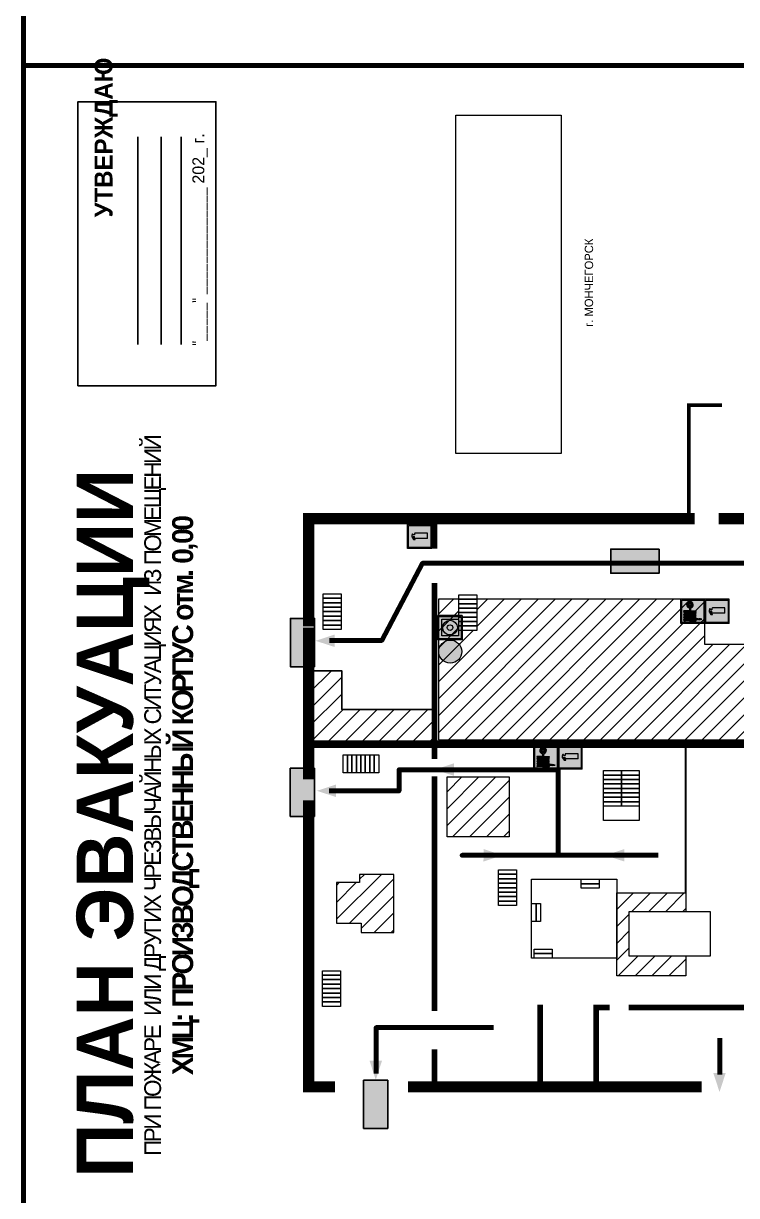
# Model space of a CAD drawing. Header units: millimetres. Extents: x 13114 to 67229, y 22859 to 38520.
# Drawn here: x 19339.7 to 19578.2, y 30519.3 to 30911.3 of the extents above; entities that cross this region are included whole.
import ezdxf

# ---------------------------------------------------------------- set-up
doc = ezdxf.new("R2010")
doc.units = ezdxf.units.MM
doc.linetypes.add('{ Wide Dash }', pattern=[12, 4, -2, 4, -2])
doc.layers.add('План_Штампы', color=7, linetype='Continuous')
doc.styles.add('обычный', font='arial.ttf')
picture_1 = doc.add_image_def('image1.jpg', size_in_pixel=(337, 105))
pattern_1 = [(225, (41576.642, 40467.0714), (2.8287807, -2.8287807), [])]

# ---------------------------------------------------------------- blocks, each defined once
blk = doc.blocks.new('A$C32E8229D')
at = {"true_color": 0xffffff}
blk.add_hatch(color=7, dxfattribs=at).paths.add_polyline_path([(0, 0), (0, -8), (16, -8), (16, 0)])
h = blk.add_hatch(color=126)
h.paths.add_polyline_path([(0.2, -0.2), (15.8, -0.2), (15.8, -7.8), (0.2, -7.8)])
h.paths.add_polyline_path([(13.49, -2.05), (12.08, -2.05), (11.37, -2.63, 0.162397), (11.29, -2.84), (11.29, -3.63), (10.35, -3.63), (10.35, -4.05), (11.68, -4.05), (11.68, -3.48), (12.26, -4.28), (11.29, -5.1), (11.29, -6.78), (11.85, -6.78), (11.85, -5.44), (12.8, -4.64), (12.8, -5.94), (14.46, -5.94), (14.46, -5.39), (13.45, -5.39), (13.45, -3.97), (12.46, -2.59), (13.15, -2.59), (13.69, -3.34), (14.18, -3)], flags=16)
h.paths.add_polyline_path([(10.74, -1.82, 1), (11.8, -1.82, 1)], flags=16)
h.paths.add_polyline_path([(9.39, -3.59), (5.99, -3.59), (6.56, -3.03), (5.91, -3.03), (5.1, -3.83), (5.91, -4.64), (6.56, -4.64), (5.99, -4.09), (9.39, -4.09)], flags=16)
h.paths.add_polyline_path([(4.29, -1.08), (1.72, -1.08), (1.72, -6.6), (4.29, -6.6)], flags=16)
at = {"color": 126}
blk.add_lwpolyline([(16, -8), (0, -8), (0, 0), (16, 0)], close=True, dxfattribs=at)
blk = doc.blocks.new('A$C54414219')
at = {"true_color": 0xffffff}
h = blk.add_hatch(color=7, dxfattribs=at)
h.paths.add_polyline_path([(2.39, -9.45), (2.39, -18.3), (11.23, -18.3), (11.23, -9.45)], flags=0)
h.paths.add_polyline_path([(10.71, -13.87, -1), (2.92, -13.87, -1)], flags=0)
h.paths.add_polyline_path([(8.3, -13.87, -1), (5.33, -13.87, -1)], flags=0)
h.paths.add_polyline_path([(0.41, -7.47), (0.41, -20.27), (13.21, -20.27), (13.21, -7.47)])
h.paths.add_polyline_path([(0.92, -19.77), (12.71, -19.77), (12.71, -7.98), (0.92, -7.98)], flags=16)
h.paths.add_polyline_path([(11.23, -9.45), (11.23, -18.3), (2.39, -18.3), (2.39, -9.45)], flags=0)
at = {"lineweight": 5}
h = blk.add_hatch(color=242, dxfattribs=at)
h.paths.add_polyline_path([(12.71, -7.98), (0.92, -7.98), (0.92, -19.77), (12.71, -19.77)])
h.paths.add_polyline_path([(11.23, -18.3), (2.39, -18.3), (2.39, -9.45), (11.23, -9.45)], flags=16)
h.paths.add_polyline_path([(10.71, -13.87, -1), (2.92, -13.87, -1)], flags=0)
h.paths.add_polyline_path([(8.3, -13.87, -1), (5.33, -13.87, -1)], flags=0)
at = {"true_color": 0xffffff}
h = blk.add_hatch(color=7, dxfattribs=at)
h.paths.add_polyline_path([(2.39, -9.45), (2.39, -18.3), (11.23, -18.3), (11.23, -9.45)])
h.paths.add_polyline_path([(10.71, -13.87, -1), (2.92, -13.87, -1)], flags=16)
h.paths.add_polyline_path([(8.3, -13.87, -1), (5.33, -13.87, -1)], flags=0)
at = {"lineweight": 5}
h = blk.add_hatch(color=242, dxfattribs=at)
h.paths.add_polyline_path([(2.92, -13.87, 1), (10.71, -13.87, 1)])
h.paths.add_polyline_path([(8.3, -13.87, -1), (5.33, -13.87, -1)], flags=16)
at = {"color": 242, "lineweight": 5}
for p, q in [((0.41, -20.27), (0.41, -7.47)), ((0.41, -7.47), (13.21, -7.47)), ((0.41, -7.47), (13.21, -7.47)), ((13.21, -20.27), (13.21, -7.47)), ((0.41, -20.27), (13.21, -20.27))]:
    blk.add_line(p, q, dxfattribs=at)
for points in [[(0.92, -7.98), (12.71, -7.98), (12.71, -19.77), (0.92, -19.77)], [(2.39, -9.45), (11.23, -9.45), (11.23, -18.3), (2.39, -18.3)]]:
    blk.add_lwpolyline(points, close=True, dxfattribs=at)
for radius in [3.89, 1.49]:
    blk.add_circle((6.81, -13.87), radius, dxfattribs=at)
blk = doc.blocks.new('A$C7B8C2D5B')
at = {"lineweight": 0}
h = blk.add_hatch(color=5, dxfattribs=at)
h.dxf.hatch_style = 1
h.paths.add_polyline_path([(1.4, -3.02, 1), (-2.11, -3.02, 1)])
at = {"color": 5, "lineweight": 0}
blk.add_circle((-0.36, -3.02), 1.75, dxfattribs=at)
blk = doc.blocks.new('A$C7B4425F7')
at = {"true_color": 0xffffff}
blk.add_hatch(color=7, dxfattribs=at).paths.add_polyline_path([(0, 0), (-16, 0), (-16, -8), (0, -8)])
h = blk.add_hatch(color=126)
h.paths.add_polyline_path([(-0.2, -0.2), (-15.8, -0.2), (-15.8, -7.8), (-0.2, -7.8)])
h.paths.add_polyline_path([(-11.76, -2.03), (-11.76, -3.66), (-11.17, -3.66, -0.568275), (-11.17, -6.18), (-12.58, -6.18), (-12.58, -2.03)], flags=16)
h.paths.add_polyline_path([(-13.33, -4.12, -0.495768), (-13.59, -6.18), (-15.03, -6.18), (-15.03, -2.03), (-13.59, -2.03, -0.487973)], flags=16)
h.paths.add_polyline_path([(-10.25, -2.03), (-9.48, -2.03), (-9.48, -6.18), (-10.25, -6.18)], flags=16)
h.paths.add_polyline_path([(-13.84, -3.69), (-14.24, -3.69), (-14.24, -3.03), (-13.9, -3.03, -0.692621)], flags=0)
h.paths.add_polyline_path([(-9.15, -2.03), (-8.4, -2.03), (-8.04, -3.07), (-7.68, -2.03), (-6.93, -2.03), (-7.64, -4.1), (-6.93, -6.18), (-7.68, -6.18), (-8.04, -5.14), (-8.4, -6.18), (-9.15, -6.18), (-8.44, -4.1)], flags=16)
h.paths.add_polyline_path([(-11.76, -4.46), (-11.42, -4.46, -0.692621), (-11.36, -5.12), (-11.76, -5.12)], flags=0)
h.paths.add_polyline_path([(-13.9, -5.2), (-14.24, -5.2), (-14.24, -4.55), (-13.84, -4.55, -0.708038)], flags=0)
edge = h.paths.add_edge_path(flags=16)
edge.add_ellipse((-5.51, -4.08), major_axis=(0, 2.05), ratio=0.586184, start_angle=0, end_angle=360)
edge = h.paths.add_edge_path(flags=0)
edge.add_ellipse((-5.51, -4.08), major_axis=(0, 1.14), ratio=0.454828, start_angle=0, end_angle=360)
h.paths.add_polyline_path([(-4.13, -4.96, 0.377264), (-3.48, -4.52, 0.0555), (-3.16, -2.03), (-1.66, -2.03), (-1.66, -4.96), (-0.96, -4.96), (-0.96, -7.01), (-1.75, -7.01), (-1.75, -6.18), (-3.3, -6.18), (-3.3, -7.02), (-4.13, -7.02)], flags=16)
h.paths.add_polyline_path([(-2.73, -2.91), (-2.28, -2.91), (-2.28, -4.96), (-3.05, -4.96, 0.079136)], flags=0)
at = {"color": 126}
blk.add_lwpolyline([(-16, -8), (0, -8), (0, 0), (-16, 0)], close=True, dxfattribs=at)
blk = doc.blocks.new('A$C3AD82952')
at = {"true_color": 0xf5f5ff}
h = blk.add_hatch(color=7, dxfattribs=at)
h.dxf.hatch_style = 1
h.paths.add_polyline_path([(8.21, 8.73, 0.414214), (7.89, 9.05), (7.22, 9.05), (7.22, 9.92), (7.59, 9.92, 1), (7.57, 10.36), (7.22, 10.36), (7.22, 10.6), (6.43, 10.6), (6.43, 10.36), (6.01, 10.36), (4.74, 9.59), (4.74, 8.69), (4.98, 8.73), (4.98, 9.26), (6.12, 9.91), (6.43, 9.91), (6.43, 9.05), (5.76, 9.05, 0.414214), (5.44, 8.73), (5.44, 2.2), (8.21, 2.2)], flags=0)
h.paths.add_polyline_path([(12.8, 12.8), (0, 12.8), (0, 0), (12.8, 0)])
h.paths.add_polyline_path([(0.51, 12.29), (12.29, 12.29), (12.29, 0.51), (0.51, 0.51)], flags=16)
h.paths.add_polyline_path([(4.74, 9.59), (6.01, 10.36), (6.43, 10.36), (6.43, 10.6), (7.22, 10.6), (7.22, 10.36), (7.59, 10.36, -0.94586), (7.59, 9.92), (7.22, 9.92), (7.22, 9.05), (7.89, 9.05, -0.414214), (8.21, 8.73), (8.21, 2.2), (5.44, 2.2), (5.44, 8.73, -0.414214), (5.76, 9.05), (6.43, 9.05), (6.43, 9.91), (6.12, 9.91), (4.98, 9.26), (4.98, 8.73), (4.74, 8.69)], flags=0)
h = blk.add_hatch(color=242)
h.dxf.hatch_style = 1
h.paths.add_polyline_path([(12.29, 12.29), (0.51, 12.29), (0.51, 0.51), (12.29, 0.51)])
h.paths.add_polyline_path([(4.74, 8.69), (4.74, 9.59), (6.01, 10.36), (6.43, 10.36), (6.43, 10.6), (7.22, 10.6), (7.22, 10.36), (7.59, 10.36, -0.94586), (7.59, 9.92), (7.22, 9.92), (7.22, 9.05), (7.89, 9.05, -0.414214), (8.21, 8.73), (8.21, 2.2), (5.44, 2.2), (5.44, 8.73, -0.414214), (5.76, 9.05), (6.43, 9.05), (6.43, 9.91), (6.12, 9.91), (4.98, 9.26), (4.98, 8.73)], flags=16)
h = blk.add_hatch(color=7, dxfattribs=at)
h.dxf.hatch_style = 1
h.paths.add_polyline_path([(8.21, 8.73, 0.414214), (7.89, 9.05), (7.22, 9.05), (7.22, 9.92), (7.59, 9.92, 1), (7.57, 10.36), (7.22, 10.36), (7.22, 10.6), (6.43, 10.6), (6.43, 10.36), (6.01, 10.36), (4.74, 9.59), (4.74, 8.69), (4.98, 8.73), (4.98, 9.26), (6.12, 9.91), (6.43, 9.91), (6.43, 9.05), (5.76, 9.05, 0.414214), (5.44, 8.73), (5.44, 2.2), (8.21, 2.2)])
at = {"color": 242, "lineweight": 5}
for p, q in [((0, 0), (0, 12.8)), ((0, 12.8), (12.8, 12.8)), ((12.8, 0), (12.8, 12.8)), ((6.01, 10.36), (4.74, 9.59)), ((4.74, 9.59), (4.74, 8.69)), ((4.74, 8.69), (4.98, 8.73)), ((4.98, 9.26), (6.12, 9.91)), ((4.98, 8.73), (4.98, 9.26)), ((5.44, 2.2), (5.44, 8.73)), ((5.76, 9.05), (6.43, 9.05)), ((6.01, 10.36), (6.43, 10.36)), ((6.12, 9.91), (6.43, 9.91)), ((7.22, 10.6), (6.43, 10.6)), ((6.43, 10.6), (6.43, 10.36)), ((6.43, 9.91), (6.43, 9.05)), ((7.22, 10.36), (7.22, 10.6)), ((7.59, 10.36), (7.22, 10.36)), ((7.22, 9.05), (7.22, 9.92)), ((7.59, 9.92), (7.22, 9.92)), ((7.89, 9.05), (7.22, 9.05)), ((8.21, 2.2), (8.21, 8.73)), ((0, 0), (12.8, 0)), ((5.44, 2.2), (8.21, 2.2))]:
    blk.add_line(p, q, dxfattribs=at)
blk.add_lwpolyline([(0.51, 12.29), (12.29, 12.29), (12.29, 0.51), (0.51, 0.51)], close=True, dxfattribs=at)
for centre, radius, start, end in [((5.76, 8.73), 0.32, 90, 180), ((7.58, 10.14), 0.223, 273.18746, 86.81254), ((7.89, 8.73), 0.32, 0, 90)]:
    blk.add_arc(centre, radius, start, end, dxfattribs=at)
blk = doc.blocks.new('A$C37112FD5')
at = {"true_color": 0xf5f5ff}
h = blk.add_hatch(color=7, dxfattribs=at)
h.dxf.hatch_style = 1
h.paths.add_polyline_path([(12.8, -7.4), (0, -7.4), (0, -20.2), (12.8, -20.2)])
h.paths.add_polyline_path([(12.29, -7.91), (12.29, -19.69), (0.51, -19.69), (0.51, -7.91)], flags=16)
h.paths.add_polyline_path([(4.98, -9.04, -0.42597), (5.17, -9.22), (5.17, -12.25), (5.17, -15.29, -0.432244), (4.98, -15.47), (4.83, -15.47, -0.42597), (4.64, -15.29), (4.64, -12.25), (4.64, -9.22, -0.432244), (4.83, -9.04)], flags=0)
h.paths.add_polyline_path([(4.28, -9.22), (4.28, -12.25), (4.28, -15.29, -0.432244), (4.09, -15.47), (3.94, -15.47, -0.42597), (3.75, -15.29), (3.75, -12.25), (3.75, -9.22, -0.432244), (3.94, -9.04), (4.09, -9.04, -0.42597)], flags=0)
h.paths.add_polyline_path([(5.72, -9.04), (5.87, -9.04, -0.42597), (6.06, -9.22), (6.06, -12.25), (6.06, -15.29, -0.432244), (5.87, -15.47), (5.72, -15.47, -0.42597), (5.53, -15.29), (5.53, -12.25), (5.53, -9.22, -0.432244)], flags=0)
h.paths.add_polyline_path([(6.42, -8.9), (6.5, -8.9, -0.42597), (6.69, -9.08), (6.69, -12.03), (8.21, -12.03, -15.824349), (8.21, -12.47), (6.69, -12.47), (6.69, -15.42, -0.432244), (6.5, -15.6), (6.42, -15.6)], flags=0)
h.paths.add_polyline_path([(3.39, -9.22), (3.39, -12.25), (3.39, -15.29, -0.432244), (3.2, -15.47), (3.05, -15.47, -0.42597), (2.85, -15.29), (2.85, -12.25), (2.85, -9.22, -0.432244), (3.05, -9.04), (3.2, -9.04, -0.42597)], flags=0)
h.paths.add_polyline_path([(2.5, -9.22), (2.5, -16.71), (1.96, -16.71), (1.96, -9.22, -0.432244), (2.15, -9.04), (2.31, -9.04, -0.42597)], flags=0)
h.paths.add_polyline_path([(1.61, -8.9), (1.61, -15.6), (1.57, -15.6, -0.42597), (1.37, -15.42), (1.37, -12.03), (1.37, -9.09, -0.432244), (1.57, -8.9)], flags=0)
h.paths.add_polyline_path([(9.76, -10.81), (9.76, -12.03), (8.49, -12.03, -0.336371)], flags=0)
h.paths.add_polyline_path([(8.49, -12.47), (9.76, -12.47), (9.76, -13.7, -0.336371)], flags=0)
h.paths.add_polyline_path([(10.11, -10.81, -0.336371), (11.38, -12.03), (10.11, -12.03)], flags=0)
h.paths.add_polyline_path([(10.11, -12.47), (11.38, -12.47, -0.336371), (10.11, -13.7)], flags=0)
h.paths.add_polyline_path([(2.5, -16.84), (2.5, -17.05), (1.97, -17.05), (1.97, -16.84)], flags=0)
h.paths.add_polyline_path([(2.5, -17.24, -0.033778), (2.24, -18.6, -0.033778), (1.97, -17.24)], flags=0)
h = blk.add_hatch(color=242)
h.dxf.hatch_style = 1
h.paths.add_polyline_path([(12.29, -7.91), (0.51, -7.91), (0.51, -19.69), (12.29, -19.69)])
h.paths.add_polyline_path([(6.42, -15.6), (6.42, -8.9), (6.5, -8.9, -0.42597), (6.69, -9.08), (6.69, -12.03), (8.21, -12.03, -15.824349), (8.21, -12.47), (6.69, -12.47), (6.69, -15.42, -0.432244), (6.5, -15.6)], flags=16)
h.paths.add_polyline_path([(5.87, -15.47), (5.72, -15.47, -0.42597), (5.53, -15.29), (5.53, -12.25), (5.53, -9.22, -0.432244), (5.72, -9.04), (5.87, -9.04, -0.42597), (6.06, -9.22), (6.06, -12.25), (6.06, -15.29, -0.432244)], flags=16)
h.paths.add_polyline_path([(4.98, -15.47), (4.83, -15.47, -0.42597), (4.64, -15.29), (4.64, -12.25), (4.64, -9.22, -0.432244), (4.83, -9.04), (4.98, -9.04, -0.42597), (5.17, -9.22), (5.17, -12.25), (5.17, -15.29, -0.432244)], flags=16)
h.paths.add_polyline_path([(4.09, -15.47), (3.94, -15.47, -0.42597), (3.75, -15.29), (3.75, -12.25), (3.75, -9.22, -0.432244), (3.94, -9.04), (4.09, -9.04, -0.42597), (4.28, -9.22), (4.28, -12.25), (4.28, -15.29, -0.432244)], flags=16)
h.paths.add_polyline_path([(3.2, -15.47), (3.05, -15.47, -0.42597), (2.85, -15.29), (2.85, -12.25), (2.85, -9.22, -0.432244), (3.05, -9.04), (3.2, -9.04, -0.42597), (3.39, -9.22), (3.39, -12.25), (3.39, -15.29, -0.432244)], flags=16)
h.paths.add_polyline_path([(2.5, -17.05), (1.97, -17.05), (1.97, -16.84), (2.5, -16.84)], flags=16)
h.paths.add_polyline_path([(2.5, -17.24, -0.033778), (2.24, -18.6, -0.033778), (1.97, -17.24)], flags=16)
h.paths.add_polyline_path([(2.5, -16.71), (1.96, -16.71), (1.96, -9.22, -0.432244), (2.15, -9.04), (2.31, -9.04, -0.42597), (2.5, -9.22)], flags=16)
h.paths.add_polyline_path([(1.61, -15.6), (1.57, -15.6, -0.42597), (1.37, -15.42), (1.37, -12.03), (1.37, -9.09, -0.432244), (1.57, -8.9), (1.61, -8.9)], flags=16)
h.paths.add_polyline_path([(8.49, -12.47), (9.76, -12.47), (9.76, -13.7, -0.336371)], flags=0)
h.paths.add_polyline_path([(10.11, -13.7), (10.11, -12.47), (11.38, -12.47, -0.336371)], flags=0)
h.paths.add_polyline_path([(8.49, -12.03, -0.336371), (9.76, -10.81), (9.76, -12.03)], flags=0)
h.paths.add_polyline_path([(10.11, -12.03), (10.11, -10.81, -0.336371), (11.38, -12.03)], flags=0)
h = blk.add_hatch(color=7, dxfattribs=at)
h.dxf.hatch_style = 1
h.paths.add_polyline_path([(1.61, -8.9), (1.57, -8.9, 0.432244), (1.37, -9.09), (1.37, -12.03), (1.37, -15.42, 0.42597), (1.57, -15.6), (1.61, -15.6)])
h.paths.add_polyline_path([(2.5, -9.22, 0.42597), (2.31, -9.04), (2.15, -9.04, 0.432244), (1.96, -9.22), (1.96, -16.71), (2.5, -16.71)])
h.paths.add_polyline_path([(2.5, -16.84), (1.97, -16.84), (1.97, -17.05), (2.5, -17.05)])
h.paths.add_polyline_path([(2.5, -17.24), (1.97, -17.24, 0.033778), (2.24, -18.6, 0.033778)])
h.paths.add_polyline_path([(3.39, -12.25), (3.39, -9.22, 0.42597), (3.2, -9.04), (3.05, -9.04, 0.432244), (2.85, -9.22), (2.85, -12.25), (2.85, -15.29, 0.42597), (3.05, -15.47), (3.2, -15.47, 0.432244), (3.39, -15.29)])
h.paths.add_polyline_path([(4.28, -12.25), (4.28, -9.22, 0.42597), (4.09, -9.04), (3.94, -9.04, 0.432244), (3.75, -9.22), (3.75, -12.25), (3.75, -15.29, 0.42597), (3.94, -15.47), (4.09, -15.47, 0.432244), (4.28, -15.29)])
h.paths.add_polyline_path([(5.17, -12.25), (5.17, -9.22, 0.42597), (4.98, -9.04), (4.83, -9.04, 0.432244), (4.64, -9.22), (4.64, -12.25), (4.64, -15.29, 0.42597), (4.83, -15.47), (4.98, -15.47, 0.432244), (5.17, -15.29)])
h.paths.add_polyline_path([(6.06, -12.25), (6.06, -9.22, 0.42597), (5.87, -9.04), (5.72, -9.04, 0.432244), (5.53, -9.22), (5.53, -12.25), (5.53, -15.29, 0.42597), (5.72, -15.47), (5.87, -15.47, 0.432244), (6.06, -15.29)])
h.paths.add_polyline_path([(6.69, -12.47), (8.21, -12.47, 15.824349), (8.21, -12.03), (6.69, -12.03), (6.69, -9.08, 0.42597), (6.5, -8.9), (6.42, -8.9), (6.42, -15.6), (6.5, -15.6, 0.432244), (6.69, -15.42)])
h.paths.add_polyline_path([(8.49, -12.47), (9.76, -12.47), (9.76, -13.7, -0.336371)], flags=16)
h.paths.add_polyline_path([(8.49, -12.03, -0.336371), (9.76, -10.81), (9.76, -12.03)], flags=16)
h.paths.add_polyline_path([(10.11, -12.47), (11.38, -12.47, -0.336371), (10.11, -13.7)], flags=16)
h.paths.add_polyline_path([(10.11, -12.03), (10.11, -10.81, -0.336371), (11.38, -12.03)], flags=16)
h = blk.add_hatch(color=242)
h.dxf.hatch_style = 1
h.paths.add_polyline_path([(9.76, -10.81, 0.336371), (8.49, -12.03), (9.76, -12.03)])
h.paths.add_polyline_path([(10.11, -10.81), (10.11, -12.03), (11.38, -12.03, 0.336371)])
h.paths.add_polyline_path([(11.38, -12.47), (10.11, -12.47), (10.11, -13.7, 0.336371)])
h.paths.add_polyline_path([(9.76, -12.47), (8.49, -12.47, 0.336371), (9.76, -13.7)])
at = {"color": 242, "lineweight": 5}
for p, q in [((0, -20.2), (0, -7.4)), ((0, -7.4), (12.8, -7.4)), ((1.37, -12.03), (1.37, -9.08)), ((1.37, -12.03), (1.37, -15.42)), ((1.57, -8.9), (1.61, -8.9)), ((1.61, -8.9), (1.61, -15.6)), ((1.96, -16.71), (1.96, -9.22)), ((2.15, -9.04), (2.31, -9.04)), ((2.5, -16.71), (2.5, -9.22)), ((2.85, -12.25), (2.85, -9.22)), ((2.85, -12.25), (2.85, -15.29)), ((3.05, -9.04), (3.2, -9.04)), ((3.39, -12.25), (3.39, -9.22)), ((3.39, -12.25), (3.39, -15.29)), ((3.75, -12.25), (3.75, -9.22)), ((3.75, -12.25), (3.75, -15.29)), ((3.94, -9.04), (4.09, -9.04)), ((4.28, -12.25), (4.28, -9.22)), ((4.28, -12.25), (4.28, -15.29)), ((4.64, -12.25), (4.64, -9.22)), ((4.64, -12.25), (4.64, -15.29)), ((4.83, -9.04), (4.98, -9.04)), ((5.17, -12.25), (5.17, -9.22)), ((5.17, -12.25), (5.17, -15.29)), ((5.53, -12.25), (5.53, -9.22)), ((5.53, -12.25), (5.53, -15.29)), ((5.72, -9.04), (5.87, -9.04)), ((6.06, -12.25), (6.06, -9.22)), ((6.06, -12.25), (6.06, -15.29)), ((6.42, -8.9), (6.42, -15.6)), ((6.5, -8.9), (6.42, -8.9)), ((6.69, -12.03), (6.69, -9.08)), ((8.21, -12.03), (6.69, -12.03)), ((9.76, -12.03), (8.49, -12.03)), ((9.76, -10.81), (9.76, -12.03)), ((10.11, -10.81), (10.11, -12.03)), ((11.38, -12.03), (10.11, -12.03)), ((12.8, -20.2), (12.8, -7.4)), ((1.57, -15.6), (1.61, -15.6)), ((1.96, -16.71), (2.5, -16.71)), ((1.97, -16.84), (2.5, -16.84)), ((1.97, -17.05), (1.97, -16.84)), ((2.5, -17.05), (1.97, -17.05)), ((1.97, -17.24), (2.5, -17.24)), ((2.5, -16.84), (2.5, -17.05)), ((3.05, -15.47), (3.2, -15.47)), ((3.94, -15.47), (4.09, -15.47)), ((4.83, -15.47), (4.98, -15.47)), ((5.72, -15.47), (5.87, -15.47)), ((6.42, -15.6), (6.5, -15.6)), ((8.21, -12.47), (6.69, -12.47)), ((6.69, -12.47), (6.69, -15.42)), ((9.76, -12.47), (8.49, -12.47)), ((9.76, -12.47), (9.76, -13.7)), ((11.38, -12.47), (10.11, -12.47)), ((10.11, -12.47), (10.11, -13.7)), ((0, -20.2), (12.8, -20.2))]:
    blk.add_line(p, q, dxfattribs=at)
blk.add_lwpolyline([(0.51, -7.91), (12.29, -7.91), (12.29, -19.69), (0.51, -19.69)], close=True, dxfattribs=at)
for centre, radius, start, end in [((1.56, -9.09), 0.182, 87.10267, 180.60715), ((2.15, -9.22), 0.182, 87.10267, 180.60715), ((2.32, -9.22), 0.182, 359.39285, 92.89733), ((3.04, -9.22), 0.182, 87.10267, 180.60715), ((3.21, -9.22), 0.182, 359.39285, 92.89733), ((3.93, -9.22), 0.182, 87.10267, 180.60715), ((4.1, -9.22), 0.182, 359.39285, 92.89733), ((4.82, -9.22), 0.182, 87.10267, 180.60715), ((4.99, -9.22), 0.182, 359.39285, 92.89733), ((5.71, -9.22), 0.182, 87.10267, 180.60715), ((5.88, -9.22), 0.182, 359.39285, 92.89733), ((6.51, -9.09), 0.182, 359.39285, 92.89733), ((9.93, -12.25), 1.74, 187.23185, 172.76815), ((9.93, -12.25), 1.46, 96.99266, 171.35851), ((9.93, -12.25), 1.46, 8.64149, 83.00734), ((1.56, -15.42), 0.182, 179.39285, 272.89733), ((12.17, -15.98), 10.27, 187.04098, 194.7793), ((-7.7, -15.98), 10.27, 345.2207, 352.95902), ((3.04, -15.29), 0.182, 179.39285, 272.89733), ((3.21, -15.29), 0.182, 267.10267, 0.60715), ((3.93, -15.29), 0.182, 179.39285, 272.89733), ((4.1, -15.29), 0.182, 267.10267, 0.60715), ((4.82, -15.29), 0.182, 179.39285, 272.89733), ((4.99, -15.29), 0.182, 267.10267, 0.60715), ((5.71, -15.29), 0.182, 179.39285, 272.89733), ((5.88, -15.29), 0.182, 267.10267, 0.60715), ((6.51, -15.42), 0.182, 267.10267, 0.60715), ((9.93, -12.25), 1.46, 188.64149, 263.00734), ((9.93, -12.25), 1.46, 276.99266, 351.35851)]:
    blk.add_arc(centre, radius, start, end, dxfattribs=at)

msp = doc.modelspace()

# ---------------------------------------------------------------- hatches: boundary and pattern name
at = {"lineweight": 0}
h = msp.add_hatch(dxfattribs=at)
h.set_pattern_fill('ANSI31', color=256, scale=1.26, angle=180)
h.set_pattern_definition(pattern_1)
h.paths.add_polyline_path([(19664.08, 30691.55), (19664.08, 30703.6), (19651.73, 30703.6), (19651.73, 30702.1), (19651.73, 30700.61), (19651.73, 30699.12), (19651.73, 30697.63), (19651.73, 30696.14), (19651.73, 30694.65), (19651.73, 30693.16), (19651.73, 30691.66), (19645.72, 30691.66), (19645.72, 30693.16), (19645.72, 30694.65), (19645.72, 30696.14), (19645.72, 30697.63), (19645.72, 30699.12), (19645.72, 30700.61), (19645.72, 30702.1), (19645.72, 30703.6), (19567.6, 30703.6), (19567.6, 30718.76), (19491.35, 30718.76), (19491.35, 30708.32), (19485.34, 30708.32), (19485.34, 30718.76), (19478.48, 30718.76), (19478.48, 30671.78), (19664.08, 30671.78)])
h = msp.add_hatch()
h.set_pattern_fill('ANSI31', color=256, scale=1.26, angle=180)
h.set_pattern_definition(pattern_1)
h.paths.add_polyline_path([(19476.52, 30670.64), (19476.76, 30681.88), (19446.15, 30681.88), (19446.15, 30694.86), (19435.14, 30694.86), (19435.14, 30670.64)])
h = msp.add_hatch(dxfattribs=at)
h.set_pattern_fill('ANSI31', color=256, scale=1.26, angle=180)
h.set_pattern_definition(pattern_1)
h.paths.add_polyline_path([(19481.35, 30659.31), (19481.35, 30639.24), (19502.15, 30639.24), (19502.15, 30659.31)])
h = msp.add_hatch(dxfattribs=at)
h.set_pattern_fill('ANSI31', color=256, scale=1.26, angle=180)
h.set_pattern_definition(pattern_1)
h.paths.add_polyline_path([(19538.15, 30620.55), (19538.15, 30592.76), (19561.19, 30592.76), (19561.19, 30599.35), (19542.31, 30599.35), (19542.31, 30614.37), (19561.19, 30614.37), (19561.19, 30620.55)])
h.paths.add_polyline_path([(19444.37, 30610.41), (19452.64, 30610.41), (19452.64, 30607.33), (19463.52, 30607.33), (19463.52, 30626.75), (19452.13, 30626.75), (19452.13, 30623.97), (19444.37, 30623.97)])

# ---------------------------------------------------------------- linework, layer by layer
at = {"color": 1, "lineweight": 100}
for points in [[(19339.68, 31292.29), (19939.68, 31292.29), (19939.68, 30897.29), (19339.68, 30897.29)], [(19339.68, 30897.29), (19939.68, 30897.29), (19939.68, 30502.29), (19339.68, 30502.29)]]:
    msp.add_lwpolyline(points, close=True, dxfattribs=at)
msp.add_lwpolyline([(19357.88, 30790.15), (19357.88, 30885.15), (19404.08, 30885.15), (19404.08, 30790.15)], close=True)
for points in [[(19377.93, 30803.9), (19377.93, 30873.43)], [(19385.69, 30803.9), (19385.69, 30873.43)], [(19392.47, 30803.9), (19392.47, 30873.43)], [(19476.76, 30681.88), (19446.15, 30681.88), (19446.15, 30694.86), (19435.14, 30694.86), (19435.14, 30670.64), (19476.52, 30670.64), (19476.76, 30681.88)]]:
    msp.add_lwpolyline(points)
at = {"lineweight": 0}
for points, const_width in [([(19573.36, 30783.68), (19562.23, 30783.68), (19562.23, 30745.96)], 1.26), ([(19435.06, 30709.74), (19435.06, 30745.71), (19564.16, 30745.71)], 3.78), ([(19477.18, 30735.71), (19477.18, 30745.85)], 1.89), ([(19572.22, 30745.71), (19665.28, 30745.71)], 3.78), ([(19477.18, 30665.36), (19477.18, 30724.18)], 1.89), ([(19435.06, 30658.52), (19435.06, 30709.2)], 3.78), ([(19594.78, 30670.31), (19435.24, 30670.31)], 2.52), ([(19477.18, 30581), (19477.18, 30659.5)], 1.89), ([(19443.87, 30555.69), (19435.06, 30555.69), (19435.06, 30651.53)], 3.78), ([(19512.51, 30556.33), (19512.51, 30583.21)], 1.89), ([(19535.79, 30582.27), (19531.23, 30582.27), (19531.23, 30555.55)], 1.89), ([(19587.54, 30582.27), (19542.08, 30582.27)], 1.89), ([(19477.18, 30555.96), (19477.18, 30568.22)], 1.89), ([(19566.55, 30555.69), (19468.28, 30555.69)], 3.78)]:
    msp.add_lwpolyline(points, dxfattribs=dict(at, const_width=const_width))
at = {"color": 126, "lineweight": 100, "true_color": 0x008754}
for points in [[(19442.06, 30704.97), (19459.55, 30704.97), (19473.15, 30730.78), (19672.14, 30730.78)], [(19551.99, 30633.15), (19486.4, 30633.15), (19518.5, 30633.15), (19518.5, 30661.73), (19465.3, 30661.73), (19465.3, 30654.63), (19441.96, 30654.63)], [(19496.89, 30575.51), (19457.65, 30575.51), (19457.65, 30560.2)], [(19572.63, 30559.86), (19572.63, 30572.01)]]:
    msp.add_lwpolyline(points, dxfattribs=at)
at = {"lineweight": 0}
for points in [[(19439.94, 30720.56), (19445.95, 30720.56), (19445.95, 30719.07), (19439.94, 30719.07)], [(19439.94, 30719.07), (19445.95, 30719.07), (19445.95, 30717.58), (19439.94, 30717.58)], [(19439.94, 30717.58), (19445.95, 30717.58), (19445.95, 30716.09), (19439.94, 30716.09)], [(19485.34, 30720.25), (19491.35, 30720.25), (19491.35, 30718.76), (19485.34, 30718.76)], [(19485.34, 30718.76), (19491.35, 30718.76), (19491.35, 30717.27), (19485.34, 30717.27)], [(19485.34, 30717.27), (19491.35, 30717.27), (19491.35, 30715.78), (19485.34, 30715.78)], [(19439.94, 30716.09), (19445.95, 30716.09), (19445.95, 30714.6), (19439.94, 30714.6)], [(19439.94, 30714.6), (19445.95, 30714.6), (19445.95, 30713.1), (19439.94, 30713.1)], [(19439.94, 30713.1), (19445.95, 30713.1), (19445.95, 30711.61), (19439.94, 30711.61)], [(19485.34, 30715.78), (19491.35, 30715.78), (19491.35, 30714.29), (19485.34, 30714.29)], [(19485.34, 30714.29), (19491.35, 30714.29), (19491.35, 30712.8), (19485.34, 30712.8)], [(19485.34, 30712.8), (19491.35, 30712.8), (19491.35, 30711.3), (19485.34, 30711.3)], [(19439.94, 30711.61), (19445.95, 30711.61), (19445.95, 30710.12), (19439.94, 30710.12)], [(19439.94, 30710.12), (19445.95, 30710.12), (19445.95, 30708.63), (19439.94, 30708.63)], [(19485.34, 30711.3), (19491.35, 30711.3), (19491.35, 30709.81), (19485.34, 30709.81)], [(19485.34, 30709.81), (19491.35, 30709.81), (19491.35, 30708.32), (19485.34, 30708.32)], [(19448.06, 30666.67), (19448.06, 30660.66), (19446.57, 30660.66), (19446.57, 30666.67)], [(19449.55, 30666.67), (19449.55, 30660.66), (19448.06, 30660.66), (19448.06, 30666.67)], [(19451.04, 30666.67), (19451.04, 30660.66), (19449.55, 30660.66), (19449.55, 30666.67)], [(19452.53, 30666.67), (19452.53, 30660.66), (19451.04, 30660.66), (19451.04, 30666.67)], [(19454.02, 30666.67), (19454.02, 30660.66), (19452.53, 30660.66), (19452.53, 30666.67)], [(19455.52, 30666.67), (19455.52, 30660.66), (19454.02, 30660.66), (19454.02, 30666.67)], [(19457.01, 30666.67), (19457.01, 30660.66), (19455.52, 30660.66), (19455.52, 30666.67)], [(19458.5, 30666.67), (19458.5, 30660.66), (19457.01, 30660.66), (19457.01, 30666.67)], [(19481.35, 30659.31), (19502.15, 30659.31), (19502.15, 30639.24), (19481.35, 30639.24)], [(19533.65, 30661.46), (19539.66, 30661.46), (19539.66, 30659.97), (19533.65, 30659.97)], [(19533.65, 30659.97), (19539.66, 30659.97), (19539.66, 30658.47), (19533.65, 30658.47)], [(19533.65, 30658.47), (19539.66, 30658.47), (19539.66, 30656.98), (19533.65, 30656.98)], [(19539.66, 30661.46), (19545.67, 30661.46), (19545.67, 30659.97), (19539.66, 30659.97)], [(19539.66, 30659.97), (19545.67, 30659.97), (19545.67, 30658.47), (19539.66, 30658.47)], [(19539.66, 30658.47), (19545.67, 30658.47), (19545.67, 30656.98), (19539.66, 30656.98)], [(19533.65, 30656.98), (19539.66, 30656.98), (19539.66, 30655.49), (19533.65, 30655.49)], [(19533.65, 30655.49), (19539.66, 30655.49), (19539.66, 30654), (19533.65, 30654)], [(19533.65, 30654), (19539.66, 30654), (19539.66, 30652.51), (19533.65, 30652.51)], [(19539.66, 30656.98), (19545.67, 30656.98), (19545.67, 30655.49), (19539.66, 30655.49)], [(19539.66, 30655.49), (19545.67, 30655.49), (19545.67, 30654), (19539.66, 30654)], [(19539.66, 30654), (19545.67, 30654), (19545.67, 30652.51), (19539.66, 30652.51)], [(19533.65, 30652.51), (19539.66, 30652.51), (19539.66, 30651.02), (19533.65, 30651.02)], [(19533.65, 30651.02), (19539.66, 30651.02), (19539.66, 30649.52), (19533.65, 30649.52)], [(19539.66, 30652.51), (19545.67, 30652.51), (19545.67, 30651.02), (19539.66, 30651.02)], [(19539.66, 30651.02), (19545.67, 30651.02), (19545.67, 30649.52), (19539.66, 30649.52)], [(19498.58, 30628.26), (19504.59, 30628.26), (19504.59, 30626.77), (19498.58, 30626.77)], [(19498.58, 30626.77), (19504.59, 30626.77), (19504.59, 30625.27), (19498.58, 30625.27)], [(19498.58, 30625.27), (19504.59, 30625.27), (19504.59, 30623.78), (19498.58, 30623.78)], [(19498.58, 30623.78), (19504.59, 30623.78), (19504.59, 30622.29), (19498.58, 30622.29)], [(19538.15, 30598.74), (19509.62, 30598.74), (19509.62, 30625.12), (19538.15, 30625.12)], [(19526.24, 30625.12), (19532.25, 30625.12), (19532.25, 30623.63), (19526.24, 30623.63)], [(19526.24, 30623.63), (19532.25, 30623.63), (19532.25, 30622.14), (19526.24, 30622.14)], [(19498.58, 30622.29), (19504.59, 30622.29), (19504.59, 30620.8), (19498.58, 30620.8)], [(19498.58, 30620.8), (19504.59, 30620.8), (19504.59, 30619.31), (19498.58, 30619.31)], [(19498.58, 30619.31), (19504.59, 30619.31), (19504.59, 30617.82), (19498.58, 30617.82)], [(19498.58, 30617.82), (19504.59, 30617.82), (19504.59, 30616.32), (19498.58, 30616.32)], [(19511.14, 30616.96), (19511.14, 30610.95), (19509.64, 30610.95), (19509.64, 30616.96)], [(19512.63, 30616.96), (19512.63, 30610.95), (19511.14, 30610.95), (19511.14, 30616.96)], [(19569.31, 30599.35), (19542.31, 30599.35), (19542.31, 30614.37), (19569.31, 30614.37)], [(19510.5, 30601.73), (19516.51, 30601.73), (19516.51, 30600.24), (19510.5, 30600.24)], [(19510.5, 30600.24), (19516.51, 30600.24), (19516.51, 30598.75), (19510.5, 30598.75)], [(19439.7, 30594.52), (19445.71, 30594.52), (19445.71, 30593.03), (19439.7, 30593.03)], [(19439.7, 30593.03), (19445.71, 30593.03), (19445.71, 30591.54), (19439.7, 30591.54)], [(19439.7, 30591.54), (19445.71, 30591.54), (19445.71, 30590.05), (19439.7, 30590.05)], [(19439.7, 30590.05), (19445.71, 30590.05), (19445.71, 30588.55), (19439.7, 30588.55)], [(19439.7, 30588.55), (19445.71, 30588.55), (19445.71, 30587.06), (19439.7, 30587.06)], [(19439.7, 30587.06), (19445.71, 30587.06), (19445.71, 30585.57), (19439.7, 30585.57)], [(19439.7, 30585.57), (19445.71, 30585.57), (19445.71, 30584.08), (19439.7, 30584.08)], [(19439.7, 30584.08), (19445.71, 30584.08), (19445.71, 30582.59), (19439.7, 30582.59)]]:
    msp.add_lwpolyline(points, close=True, dxfattribs=at)
for points in [[(19664.08, 30670.31), (19664.08, 30691.55), (19664.08, 30703.6), (19567.6, 30703.6), (19567.6, 30718.76), (19491.35, 30718.76), (19491.35, 30708.32), (19485.34, 30708.32), (19485.34, 30718.76), (19478.48, 30718.76), (19478.48, 30671.78), (19664.08, 30671.78), (19664.08, 30684.25)], [(19545.67, 30649.52), (19545.67, 30644.72), (19533.65, 30644.72), (19533.65, 30649.52)], [(19452.64, 30610.41), (19452.64, 30607.33), (19463.52, 30607.33), (19463.52, 30626.75), (19452.13, 30626.75), (19452.13, 30623.97), (19444.37, 30623.97), (19444.37, 30610.41), (19452.64, 30610.41), (19452.64, 30607.42)], [(19561.19, 30599.35), (19561.19, 30592.76), (19538.15, 30592.76), (19538.15, 30620.55), (19561.19, 30620.55), (19561.19, 30614.37)]]:
    msp.add_lwpolyline(points, dxfattribs=at)
at = {"linetype": '{ Wide Dash }', "lineweight": 0, "const_width": 0.63}
msp.add_lwpolyline([(19561.19, 30620.55), (19561.19, 30669.97)], dxfattribs=at)
at = {"layer": 'План_Штампы', "color": 126, "true_color": 0x008754}
for points in [[(19443.78, 30706.95), (19443.77, 30702.79), (19437.38, 30704.85)], [(19483.67, 30663.87), (19483.66, 30659.7), (19477.27, 30661.77)], [(19444.21, 30656.78), (19444.2, 30652.62), (19437.8, 30654.68)], [(19493.55, 30631.03), (19493.57, 30635.2), (19499.96, 30633.13)], [(19540.7, 30635.2), (19540.68, 30631.03), (19534.29, 30633.1)], [(19455.43, 30564.41), (19459.6, 30564.4), (19457.53, 30558)], [(19570.4, 30560.35), (19574.57, 30560.34), (19572.5, 30553.94)]]:
    msp.add_solid(points, dxfattribs=at)

# ---------------------------------------------------------------- block references
for name, p, xscale, yscale, zscale, rotation in [('A$C3AD82952', (19476.22, 30735.69), 0.6300000000000001, 0.6300000000000001, 0.6300000000000001, 90), ('A$C37112FD5', (19554.88, 30710.66), 0.6299983876571059, 0.6299983876571059, 0.6299983876571059, 90), ('A$C3AD82952', (19575.67, 30710.66), 0.6300000000000001, 0.6300000000000001, 0.6300000000000001, 90), ('A$C54414219', (19486.65, 30700.52), 0.6300000000000001, 0.6300000000000001, 0.6300000000000001, 180), ('A$C7B8C2D5B', (19481.64, 30694.62), 2.194838708102703, 2.194838708102703, 2.194838708102703, 180), ('A$C37112FD5', (19505.76, 30661.9), 0.6299983876571059, 0.6299983876571059, 0.6299983876571059, 90), ('A$C3AD82952', (19526.55, 30661.9), 0.6300000000000001, 0.6300000000000001, 0.6300000000000001, 90)]:
    msp.add_blockref(name, p, dxfattribs=dict(xscale=xscale, yscale=yscale, zscale=zscale, rotation=rotation))
at = {"layer": 'План_Штампы', "color": 126, "true_color": 0x008754, "xscale": -1.008, "yscale": 1.008, "zscale": 1.008, "rotation": 180}
msp.add_blockref('A$C32E8229D', (19536.13, 30727.46), dxfattribs=at)
at = {"layer": 'План_Штампы', "xscale": 1.008, "yscale": 1.008, "zscale": 1.008, "rotation": 90}
for p in [(19428.98, 30712.32), (19428.94, 30662.23), (19453.45, 30557.9)]:
    msp.add_blockref('A$C7B4425F7', p, dxfattribs=at)

# ---------------------------------------------------------------- texts
at = {"lineweight": 0, "rotation": 90, "style": 'обычный'}
for s, insert, char_height, width, attachment_point in [('\\pi-18,l18,t18;{\\fProxima Nova Rg|b1|i0|c204|p2;УТВЕРЖДАЮ\\H1.1997x; }', (19367.34, 30873.18), 6, 126.6484, 5), ('{\\fArial Narrow|b0|i0|c204|p34;"_____" ______________ \\fProxima Nova Rg|b0|i0|c204|p2;202_ г. }', (19398.76, 30839.05), 4, 78.6503, 5), ('\\pi-8.4,l8.4,t8.4;{\\fProxima Nova Rg|b0|i0|c204|p2;г. МОНЧЕГОРСК\\H1.1997x; }', (19528.83, 30824.6), 2.8, 126.6484, 5), ('{\\fProxima Nova Rg|b1|i0|c204|p2;ПЛАН ЭВАКУАЦИИ}', (19357.48, 30525.33), 18.81, 422.276, 1)]:
    msp.add_mtext(s, dxfattribs=dict(at, insert=insert, char_height=char_height, width=width, attachment_point=attachment_point))
at = {"color": 0, "lineweight": 0, "insert": (19379.94, 30652.85), "char_height": 7, "width": 449.2158, "attachment_point": 5, "rotation": 90, "style": 'обычный'}
msp.add_mtext('{\\fArial Black|b1|i0|c204|p34;\\H2x;\\T0.85;  \\fArial Narrow|b0|i0|c204|p34;\\H0.8x;\\W0.9;\\P\\fProxima Nova Rg|b0|i0|c204|p2;\\H0.5x;\\W1;\\C256;ПРИ ПОЖАРЕ  ИЛИ ДРУГИХ ЧРЕЗВЫЧАЙНЫХ СИТУАЦИЯХ  ИЗ ПОМЕЩЕНИЙ \\fProxima Nova Rg|b1|i0|c204|p2;\\H1.25x;\\PХМЦ: ПРОИЗВОДСТВЕННЫЙ КОРПУС отм. 0,00}', dxfattribs=at)

# ---------------------------------------------------------------- pictures from other files: only their frames are drawn
at = {"color": 7, "lineweight": 0, "true_color": 0xf5f5ff}
image = msp.add_image(picture_1, insert=(19519.52, 30767.49), size_in_units=(113.11, 35.24), rotation=90, dxfattribs=at)
image.dxf.flags = 7

doc.saveas('drawing.dxf')
